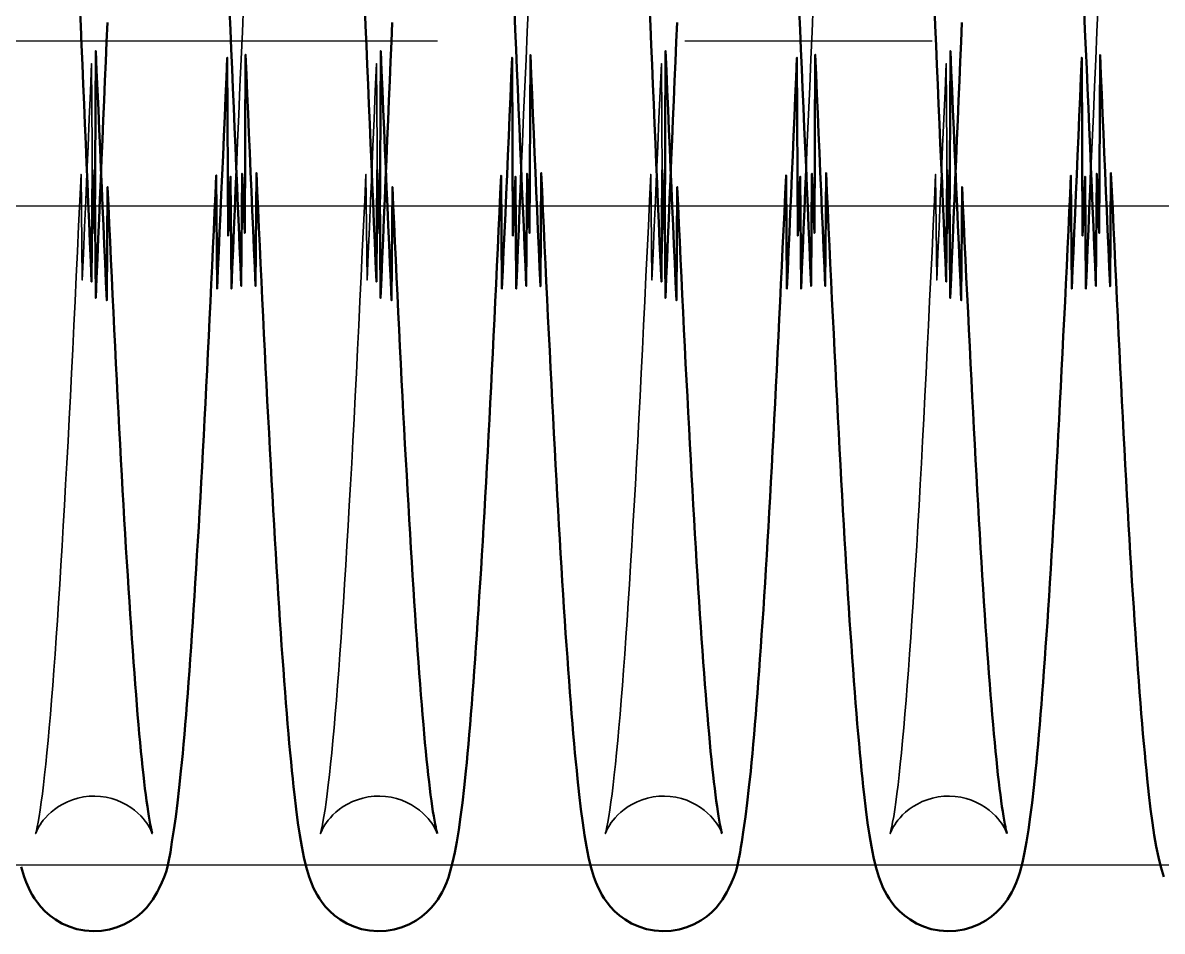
# Model space of a CAD drawing. Header units: millimetres. Extents: x 1448 to 104164, y -19509 to -89.
# Drawn here: x 81407.3 to 81476.4, y -3056.7 to -3001.5 of the extents above; entities that cross this region are included whole.
import ezdxf

# ---------------------------------------------------------------- set-up
doc = ezdxf.new("R2010")
doc.units = ezdxf.units.MM
doc.header["$LTSCALE"] = 60
doc.header["$MEASUREMENT"] = 0
doc.linetypes.add('CENTER', pattern=[2, 1.25, -0.25, 0.25, -0.25])
doc.layers.get('0').update_dxf_attribs({"linetype": 'CONTINUOUS'})
doc.layers.add('cen', color=14, linetype='CONTINUOUS')
doc.layers.add('가려진 것(ISO)', color=7, linetype='CONTINUOUS', lineweight=35)
doc.layers.add('가시적인 것(ISO)', color=7, linetype='CONTINUOUS', lineweight=50)

# ---------------------------------------------------------------- blocks, each defined once
blk = doc.blocks.new('토션스프링1')
at = {"layer": '가려진 것(ISO)', "flags": 128}
for points in [[(21462955.83, -50955456.936), (21462955.759, -50955458.59), (21462955.687, -50955460.254), (21462955.615, -50955461.927), (21462955.543, -50955463.607), (21462955.471, -50955465.293), (21462955.4, -50955466.981)], [(21462973.106, -50955456.939), (21462973.034, -50955458.591), (21462972.963, -50955460.254), (21462972.891, -50955461.926), (21462972.819, -50955463.606), (21462972.747, -50955465.292), (21462972.675, -50955466.982)], [(21462990.382, -50955456.936), (21462990.31, -50955458.59), (21462990.238, -50955460.254), (21462990.167, -50955461.927), (21462990.095, -50955463.607), (21462990.023, -50955465.293), (21462989.951, -50955466.981)], [(21463007.658, -50955456.939), (21463007.586, -50955458.591), (21463007.514, -50955460.254), (21463007.442, -50955461.926), (21463007.371, -50955463.606), (21463007.299, -50955465.292), (21463007.227, -50955466.982)], [(21462950.302, -50955507.244), (21462950.297, -50955507.229), (21462950.278, -50955507.177), (21462950.237, -50955507.083), (21462950.167, -50955506.94), (21462950.115, -50955506.847), (21462950.051, -50955506.739), (21462949.97, -50955506.616), (21462949.869, -50955506.478), (21462949.746, -50955506.325), (21462949.599, -50955506.162), (21462949.425, -50955505.993), (21462949.224, -50955505.821), (21462948.994, -50955505.652), (21462948.737, -50955505.491), (21462948.457, -50955505.344), (21462948.156, -50955505.217), (21462947.837, -50955505.113), (21462947.504, -50955505.035), (21462947.161, -50955504.985), (21462946.813, -50955504.965), (21462946.466, -50955504.976), (21462946.122, -50955505.017), (21462945.785, -50955505.087), (21462945.461, -50955505.183), (21462945.155, -50955505.304), (21462944.868, -50955505.445), (21462944.604, -50955505.603), (21462944.366, -50955505.77), (21462944.156, -50955505.941), (21462943.974, -50955506.112), (21462943.819, -50955506.278), (21462943.689, -50955506.433), (21462943.583, -50955506.574), (21462943.496, -50955506.702), (21462943.426, -50955506.815), (21462943.371, -50955506.913), (21462943.295, -50955507.065), (21462943.251, -50955507.166), (21462943.229, -50955507.223), (21462943.222, -50955507.244), (21462943.224, -50955507.234), (21462943.235, -50955507.197), (21462943.251, -50955507.136), (21462943.27, -50955507.055), (21462943.317, -50955506.836), (21462943.371, -50955506.549), (21462943.432, -50955506.199), (21462943.496, -50955505.792), (21462943.563, -50955505.333), (21462943.629, -50955504.828), (21462943.697, -50955504.275), (21462943.765, -50955503.674), (21462943.834, -50955503.027), (21462943.904, -50955502.336), (21462943.974, -50955501.601), (21462944.044, -50955500.825), (21462944.115, -50955500.007), (21462944.186, -50955499.15), (21462944.258, -50955498.254), (21462944.329, -50955497.322), (21462944.4, -50955496.353), (21462944.471, -50955495.35), (21462944.542, -50955494.31), (21462944.613, -50955493.232), (21462944.685, -50955492.119), (21462944.756, -50955490.971), (21462944.828, -50955489.79), (21462944.899, -50955488.577), (21462944.971, -50955487.333), (21462945.043, -50955486.061), (21462945.114, -50955484.76), (21462945.186, -50955483.433), (21462945.258, -50955482.08), (21462945.329, -50955480.703), (21462945.4, -50955479.301), (21462945.472, -50955477.873), (21462945.543, -50955476.418), (21462945.615, -50955474.94), (21462945.687, -50955473.44), (21462945.758, -50955471.919), (21462945.83, -50955470.378), (21462945.902, -50955468.82), (21462945.974, -50955467.246), (21462946.045, -50955473.657), (21462946.117, -50955472.056), (21462946.189, -50955470.443), (21462946.26, -50955468.82), (21462946.331, -50955467.183), (21462946.403, -50955465.534), (21462946.475, -50955463.872), (21462946.546, -50955462.202), (21462946.618, -50955460.523), (21462946.69, -50955470.837), (21462946.762, -50955469.147)], [(21462967.578, -50955507.244), (21462967.573, -50955507.229), (21462967.554, -50955507.177), (21462967.513, -50955507.083), (21462967.442, -50955506.94), (21462967.391, -50955506.847), (21462967.326, -50955506.739), (21462967.246, -50955506.617), (21462967.145, -50955506.478), (21462967.022, -50955506.326), (21462966.875, -50955506.163), (21462966.702, -50955505.994), (21462966.5, -50955505.822), (21462966.27, -50955505.652), (21462966.014, -50955505.491), (21462965.734, -50955505.344), (21462965.433, -50955505.217), (21462965.114, -50955505.114), (21462964.781, -50955505.035), (21462964.438, -50955504.985), (21462964.091, -50955504.965), (21462963.744, -50955504.976), (21462963.399, -50955505.017), (21462963.062, -50955505.086), (21462962.739, -50955505.182), (21462962.433, -50955505.303), (21462962.146, -50955505.445), (21462961.881, -50955505.602), (21462961.643, -50955505.768), (21462961.433, -50955505.94), (21462961.251, -50955506.111), (21462961.096, -50955506.277), (21462960.966, -50955506.432), (21462960.859, -50955506.572), (21462960.771, -50955506.699), (21462960.7, -50955506.811), (21462960.645, -50955506.91), (21462960.57, -50955507.065), (21462960.526, -50955507.166), (21462960.504, -50955507.224), (21462960.497, -50955507.244), (21462960.5, -50955507.234), (21462960.511, -50955507.197), (21462960.526, -50955507.137), (21462960.544, -50955507.056), (21462960.591, -50955506.837), (21462960.647, -50955506.547), (21462960.709, -50955506.195), (21462960.773, -50955505.788), (21462960.838, -50955505.333), (21462960.904, -50955504.827), (21462960.972, -50955504.272), (21462961.04, -50955503.671), (21462961.109, -50955503.023), (21462961.179, -50955502.331), (21462961.25, -50955501.596), (21462961.32, -50955500.819), (21462961.392, -50955500.001), (21462961.463, -50955499.144), (21462961.534, -50955498.25), (21462961.605, -50955497.319), (21462961.676, -50955496.353), (21462961.747, -50955495.347), (21462961.818, -50955494.304), (21462961.889, -50955493.225), (21462961.961, -50955492.111), (21462962.032, -50955490.962), (21462962.104, -50955489.781), (21462962.176, -50955488.569), (21462962.247, -50955487.327), (21462962.319, -50955486.056), (21462962.39, -50955484.757), (21462962.462, -50955483.432), (21462962.533, -50955482.082), (21462962.604, -50955480.705), (21462962.676, -50955479.3), (21462962.748, -50955477.869), (21462962.819, -50955476.413), (21462962.891, -50955474.934), (21462962.963, -50955473.433), (21462963.035, -50955471.913), (21462963.106, -50955470.373), (21462963.178, -50955468.817), (21462963.25, -50955467.245), (21462963.321, -50955473.659), (21462963.393, -50955472.061), (21462963.464, -50955470.451), (21462963.535, -50955468.826), (21462963.607, -50955467.186), (21462963.679, -50955465.534), (21462963.75, -50955463.871), (21462963.822, -50955462.2), (21462963.894, -50955460.521), (21462963.966, -50955470.836), (21462964.038, -50955469.147)], [(21462984.854, -50955507.244), (21462984.849, -50955507.229), (21462984.829, -50955507.177), (21462984.789, -50955507.083), (21462984.718, -50955506.94), (21462984.667, -50955506.847), (21462984.602, -50955506.739), (21462984.521, -50955506.616), (21462984.421, -50955506.478), (21462984.298, -50955506.325), (21462984.15, -50955506.162), (21462983.977, -50955505.993), (21462983.776, -50955505.821), (21462983.545, -50955505.652), (21462983.288, -50955505.491), (21462983.008, -50955505.344), (21462982.708, -50955505.217), (21462982.389, -50955505.113), (21462982.055, -50955505.035), (21462981.712, -50955504.985), (21462981.365, -50955504.965), (21462981.018, -50955504.976), (21462980.673, -50955505.017), (21462980.336, -50955505.087), (21462980.013, -50955505.183), (21462979.706, -50955505.304), (21462979.42, -50955505.445), (21462979.156, -50955505.603), (21462978.917, -50955505.77), (21462978.707, -50955505.941), (21462978.525, -50955506.112), (21462978.37, -50955506.278), (21462978.241, -50955506.433), (21462978.134, -50955506.574), (21462978.047, -50955506.702), (21462977.978, -50955506.815), (21462977.923, -50955506.913), (21462977.846, -50955507.065), (21462977.802, -50955507.166), (21462977.78, -50955507.223), (21462977.773, -50955507.244), (21462977.776, -50955507.234), (21462977.786, -50955507.197), (21462977.802, -50955507.136), (21462977.822, -50955507.055), (21462977.868, -50955506.836), (21462977.923, -50955506.549), (21462977.983, -50955506.199), (21462978.048, -50955505.792), (21462978.114, -50955505.333), (21462978.181, -50955504.828), (21462978.248, -50955504.275), (21462978.316, -50955503.674), (21462978.385, -50955503.027), (21462978.455, -50955502.336), (21462978.525, -50955501.601), (21462978.596, -50955500.825), (21462978.667, -50955500.007), (21462978.738, -50955499.15), (21462978.809, -50955498.254), (21462978.88, -50955497.322), (21462978.952, -50955496.353), (21462979.023, -50955495.35), (21462979.094, -50955494.31), (21462979.165, -50955493.232), (21462979.236, -50955492.119), (21462979.308, -50955490.971), (21462979.379, -50955489.79), (21462979.451, -50955488.577), (21462979.523, -50955487.333), (21462979.594, -50955486.061), (21462979.666, -50955484.76), (21462979.738, -50955483.433), (21462979.809, -50955482.08), (21462979.88, -50955480.703), (21462979.952, -50955479.301), (21462980.023, -50955477.873), (21462980.095, -50955476.418), (21462980.166, -50955474.94), (21462980.238, -50955473.44), (21462980.31, -50955471.919), (21462980.382, -50955470.378), (21462980.454, -50955468.82), (21462980.525, -50955467.246), (21462980.597, -50955473.657), (21462980.669, -50955472.056), (21462980.74, -50955470.443), (21462980.811, -50955468.82), (21462980.883, -50955467.183), (21462980.954, -50955465.534), (21462981.026, -50955463.872), (21462981.098, -50955462.202), (21462981.17, -50955460.523), (21462981.241, -50955470.837), (21462981.313, -50955469.147)], [(21463002.129, -50955507.244), (21463002.125, -50955507.229), (21463002.105, -50955507.177), (21463002.064, -50955507.083), (21463001.994, -50955506.94), (21463001.943, -50955506.847), (21463001.878, -50955506.739), (21463001.797, -50955506.617), (21463001.697, -50955506.478), (21463001.574, -50955506.326), (21463001.427, -50955506.163), (21463001.253, -50955505.994), (21463001.052, -50955505.822), (21463000.821, -50955505.652), (21463000.565, -50955505.491), (21463000.285, -50955505.344), (21462999.985, -50955505.217), (21462999.666, -50955505.114), (21462999.332, -50955505.035), (21462998.989, -50955504.985), (21462998.643, -50955504.965), (21462998.295, -50955504.976), (21462997.951, -50955505.017), (21462997.614, -50955505.086), (21462997.29, -50955505.182), (21462996.984, -50955505.303), (21462996.697, -50955505.445), (21462996.433, -50955505.602), (21462996.194, -50955505.768), (21462995.984, -50955505.94), (21462995.802, -50955506.111), (21462995.647, -50955506.277), (21462995.517, -50955506.432), (21462995.41, -50955506.572), (21462995.322, -50955506.699), (21462995.252, -50955506.811), (21462995.196, -50955506.91), (21462995.121, -50955507.065), (21462995.078, -50955507.166), (21462995.056, -50955507.224), (21462995.049, -50955507.244), (21462995.052, -50955507.234), (21462995.062, -50955507.197), (21462995.077, -50955507.137), (21462995.096, -50955507.056), (21462995.143, -50955506.837), (21462995.199, -50955506.547), (21462995.261, -50955506.195), (21462995.325, -50955505.788), (21462995.39, -50955505.333), (21462995.456, -50955504.827), (21462995.523, -50955504.272), (21462995.592, -50955503.671), (21462995.661, -50955503.023), (21462995.731, -50955502.331), (21462995.801, -50955501.596), (21462995.872, -50955500.819), (21462995.943, -50955500.001), (21462996.014, -50955499.144), (21462996.086, -50955498.25), (21462996.157, -50955497.319), (21462996.227, -50955496.353), (21462996.298, -50955495.347), (21462996.37, -50955494.304), (21462996.441, -50955493.225), (21462996.512, -50955492.111), (21462996.584, -50955490.962), (21462996.656, -50955489.781), (21462996.727, -50955488.569), (21462996.799, -50955487.327), (21462996.87, -50955486.056), (21462996.942, -50955484.757), (21462997.013, -50955483.432), (21462997.085, -50955482.082), (21462997.156, -50955480.705), (21462997.227, -50955479.3), (21462997.299, -50955477.869), (21462997.371, -50955476.413), (21462997.442, -50955474.934), (21462997.514, -50955473.433), (21462997.586, -50955471.913), (21462997.658, -50955470.373), (21462997.729, -50955468.817), (21462997.801, -50955467.245), (21462997.873, -50955473.659), (21462997.944, -50955472.061), (21462998.015, -50955470.451), (21462998.087, -50955468.826), (21462998.159, -50955467.186), (21462998.23, -50955465.534), (21462998.302, -50955463.871), (21462998.374, -50955462.2), (21462998.446, -50955460.521), (21462998.517, -50955470.836), (21462998.589, -50955469.147)]]:
    blk.add_lwpolyline(points, dxfattribs=at)
at = {"layer": '가시적인 것(ISO)', "flags": 128}
for points in [[(21462945.906, -50955457.057), (21462945.957, -50955458.232), (21462946.008, -50955459.413), (21462946.059, -50955460.597), (21462946.11, -50955461.786), (21462946.161, -50955462.978), (21462946.212, -50955464.173), (21462946.263, -50955465.37), (21462946.314, -50955466.568), (21462946.365, -50955467.767), (21462946.415, -50955468.966), (21462946.466, -50955470.165), (21462946.517, -50955471.363), (21462946.568, -50955472.561), (21462946.618, -50955473.761), (21462946.669, -50955466.961), (21462946.72, -50955468.161), (21462946.771, -50955469.361), (21462946.822, -50955470.559), (21462946.873, -50955459.756), (21462946.924, -50955460.951), (21462946.975, -50955462.142), (21462947.026, -50955463.331), (21462947.077, -50955464.515), (21462947.128, -50955465.694), (21462947.179, -50955466.868), (21462947.229, -50955468.036), (21462947.28, -50955469.198), (21462947.331, -50955470.352), (21462947.382, -50955471.499), (21462947.432, -50955472.637), (21462947.483, -50955473.77), (21462947.534, -50955474.895), (21462947.585, -50955468.014), (21462947.636, -50955469.126), (21462947.686, -50955470.23), (21462947.737, -50955471.326), (21462947.788, -50955472.413), (21462947.839, -50955473.49), (21462947.89, -50955474.557), (21462947.941, -50955475.613), (21462947.992, -50955476.659), (21462948.043, -50955477.692), (21462948.094, -50955478.714), (21462948.145, -50955479.722), (21462948.196, -50955480.718), (21462948.246, -50955481.699), (21462948.297, -50955482.666), (21462948.347, -50955483.619), (21462948.398, -50955484.559), (21462948.449, -50955485.486), (21462948.5, -50955486.4), (21462948.55, -50955487.3), (21462948.601, -50955488.185), (21462948.652, -50955489.055), (21462948.703, -50955489.91), (21462948.754, -50955490.749), (21462948.805, -50955491.572), (21462948.855, -50955492.378), (21462948.906, -50955493.166), (21462948.957, -50955493.937), (21462949.007, -50955494.69), (21462949.058, -50955495.425), (21462949.108, -50955496.14), (21462949.158, -50955496.836), (21462949.209, -50955497.513), (21462949.259, -50955498.172), (21462949.31, -50955498.813), (21462949.36, -50955499.434), (21462949.41, -50955500.036), (21462949.46, -50955500.618), (21462949.51, -50955501.18), (21462949.56, -50955501.72), (21462949.61, -50955502.24), (21462949.659, -50955502.738), (21462949.709, -50955503.214), (21462949.758, -50955503.667), (21462949.806, -50955504.098), (21462949.854, -50955504.505), (21462949.902, -50955504.889), (21462949.95, -50955505.25), (21462949.997, -50955505.587), (21462950.043, -50955505.897), (21462950.088, -50955506.181), (21462950.131, -50955506.435), (21462950.171, -50955506.66), (21462950.209, -50955506.854), (21462950.244, -50955507.014), (21462950.273, -50955507.137), (21462950.294, -50955507.216), (21462950.302, -50955507.244)], [(21462946.762, -50955469.147), (21462946.813, -50955467.946), (21462946.864, -50955474.743), (21462946.915, -50955473.54), (21462946.966, -50955472.338), (21462947.016, -50955471.136), (21462947.067, -50955469.936), (21462947.118, -50955468.738), (21462947.169, -50955467.543), (21462947.219, -50955466.347), (21462947.27, -50955465.152), (21462947.321, -50955463.958), (21462947.372, -50955462.766), (21462947.423, -50955461.575), (21462947.474, -50955460.388), (21462947.525, -50955459.204), (21462947.576, -50955458.024)], [(21462963.182, -50955457.062), (21462963.233, -50955458.238), (21462963.284, -50955459.419), (21462963.335, -50955460.603), (21462963.386, -50955461.792), (21462963.437, -50955462.983), (21462963.488, -50955464.177), (21462963.539, -50955465.372), (21462963.59, -50955466.569), (21462963.64, -50955467.766), (21462963.691, -50955468.964), (21462963.742, -50955470.161), (21462963.792, -50955471.359), (21462963.843, -50955472.559), (21462963.894, -50955473.761), (21462963.945, -50955466.962), (21462963.996, -50955468.164), (21462964.047, -50955469.365), (21462964.098, -50955470.564), (21462964.149, -50955459.762), (21462964.2, -50955460.956), (21462964.251, -50955462.148), (21462964.302, -50955463.336), (21462964.353, -50955464.519), (21462964.403, -50955465.698), (21462964.454, -50955466.871), (21462964.505, -50955468.037), (21462964.556, -50955469.197), (21462964.607, -50955470.349), (21462964.657, -50955471.494), (21462964.708, -50955472.634), (21462964.759, -50955473.768), (21462964.81, -50955474.895), (21462964.861, -50955468.016), (21462964.911, -50955469.129), (21462964.962, -50955470.234), (21462965.013, -50955471.33), (21462965.064, -50955472.417), (21462965.115, -50955473.494), (21462965.166, -50955474.561), (21462965.217, -50955475.618), (21462965.268, -50955476.662), (21462965.319, -50955477.695), (21462965.37, -50955478.715), (21462965.42, -50955479.722), (21462965.471, -50955480.716), (21462965.522, -50955481.695), (21462965.572, -50955482.662), (21462965.623, -50955483.616), (21462965.674, -50955484.558), (21462965.725, -50955485.486), (21462965.776, -50955486.401), (21462965.826, -50955487.302), (21462965.877, -50955488.187), (21462965.928, -50955489.058), (21462965.979, -50955489.913), (21462966.03, -50955490.752), (21462966.08, -50955491.575), (21462966.131, -50955492.38), (21462966.182, -50955493.168), (21462966.232, -50955493.939), (21462966.283, -50955494.69), (21462966.333, -50955495.423), (21462966.384, -50955496.137), (21462966.434, -50955496.834), (21462966.485, -50955497.512), (21462966.535, -50955498.172), (21462966.585, -50955498.813), (21462966.636, -50955499.434), (21462966.686, -50955500.037), (21462966.736, -50955500.619), (21462966.786, -50955501.181), (21462966.836, -50955501.721), (21462966.886, -50955502.241), (21462966.935, -50955502.739), (21462966.984, -50955503.214), (21462967.033, -50955503.667), (21462967.082, -50955504.097), (21462967.13, -50955504.505), (21462967.179, -50955504.89), (21462967.226, -50955505.251), (21462967.273, -50955505.587), (21462967.319, -50955505.898), (21462967.364, -50955506.18), (21462967.406, -50955506.435), (21462967.447, -50955506.66), (21462967.485, -50955506.854), (21462967.52, -50955507.014), (21462967.549, -50955507.137), (21462967.57, -50955507.216), (21462967.578, -50955507.244)], [(21462964.038, -50955469.147), (21462964.088, -50955467.947), (21462964.139, -50955474.745), (21462964.19, -50955473.544), (21462964.241, -50955472.344), (21462964.292, -50955471.145), (21462964.342, -50955469.947), (21462964.393, -50955468.75), (21462964.444, -50955467.551), (21462964.495, -50955466.353), (21462964.546, -50955465.156), (21462964.597, -50955463.96), (21462964.647, -50955462.766), (21462964.698, -50955461.575), (21462964.749, -50955460.387), (21462964.8, -50955459.203), (21462964.851, -50955458.023)], [(21462980.458, -50955457.057), (21462980.509, -50955458.232), (21462980.56, -50955459.413), (21462980.611, -50955460.597), (21462980.661, -50955461.786), (21462980.712, -50955462.978), (21462980.763, -50955464.173), (21462980.814, -50955465.37), (21462980.865, -50955466.568), (21462980.916, -50955467.767), (21462980.967, -50955468.966), (21462981.018, -50955470.165), (21462981.068, -50955471.363), (21462981.119, -50955472.561), (21462981.17, -50955473.761), (21462981.221, -50955466.961), (21462981.271, -50955468.161), (21462981.322, -50955469.361), (21462981.373, -50955470.559), (21462981.424, -50955459.756), (21462981.475, -50955460.951), (21462981.526, -50955462.142), (21462981.577, -50955463.331), (21462981.628, -50955464.515), (21462981.679, -50955465.694), (21462981.73, -50955466.868), (21462981.781, -50955468.036), (21462981.832, -50955469.198), (21462981.883, -50955470.352), (21462981.933, -50955471.499), (21462981.984, -50955472.637), (21462982.035, -50955473.77), (21462982.085, -50955474.895), (21462982.136, -50955468.014), (21462982.187, -50955469.126), (21462982.238, -50955470.23), (21462982.289, -50955471.326), (21462982.34, -50955472.413), (21462982.391, -50955473.49), (21462982.442, -50955474.557), (21462982.493, -50955475.613), (21462982.544, -50955476.659), (21462982.595, -50955477.692), (21462982.645, -50955478.714), (21462982.696, -50955479.722), (21462982.747, -50955480.718), (21462982.798, -50955481.699), (21462982.848, -50955482.666), (21462982.899, -50955483.619), (21462982.95, -50955484.559), (21462983, -50955485.486), (21462983.051, -50955486.4), (21462983.102, -50955487.3), (21462983.153, -50955488.185), (21462983.204, -50955489.055), (21462983.254, -50955489.91), (21462983.305, -50955490.749), (21462983.356, -50955491.572), (21462983.407, -50955492.378), (21462983.458, -50955493.166), (21462983.508, -50955493.937), (21462983.559, -50955494.69), (21462983.609, -50955495.425), (21462983.66, -50955496.14), (21462983.71, -50955496.836), (21462983.76, -50955497.513), (21462983.811, -50955498.172), (21462983.861, -50955498.813), (21462983.911, -50955499.434), (21462983.962, -50955500.036), (21462984.012, -50955500.618), (21462984.062, -50955501.18), (21462984.112, -50955501.72), (21462984.161, -50955502.24), (21462984.211, -50955502.738), (21462984.26, -50955503.214), (21462984.309, -50955503.667), (21462984.358, -50955504.098), (21462984.406, -50955504.505), (21462984.454, -50955504.889), (21462984.502, -50955505.25), (21462984.549, -50955505.587), (21462984.595, -50955505.897), (21462984.639, -50955506.181), (21462984.682, -50955506.435), (21462984.723, -50955506.66), (21462984.761, -50955506.854), (21462984.795, -50955507.014), (21462984.824, -50955507.137), (21462984.845, -50955507.216), (21462984.854, -50955507.244)], [(21462981.313, -50955469.147), (21462981.364, -50955467.946), (21462981.415, -50955474.743), (21462981.466, -50955473.54), (21462981.517, -50955472.338), (21462981.568, -50955471.136), (21462981.619, -50955469.936), (21462981.669, -50955468.738), (21462981.72, -50955467.543), (21462981.771, -50955466.347), (21462981.821, -50955465.152), (21462981.872, -50955463.958), (21462981.923, -50955462.766), (21462981.974, -50955461.575), (21462982.025, -50955460.388), (21462982.076, -50955459.204), (21462982.127, -50955458.024)], [(21462997.734, -50955457.062), (21462997.785, -50955458.238), (21462997.836, -50955459.419), (21462997.887, -50955460.603), (21462997.937, -50955461.792), (21462997.988, -50955462.983), (21462998.039, -50955464.177), (21462998.09, -50955465.372), (21462998.141, -50955466.569), (21462998.192, -50955467.766), (21462998.243, -50955468.964), (21462998.293, -50955470.161), (21462998.344, -50955471.359), (21462998.395, -50955472.559), (21462998.446, -50955473.761), (21462998.496, -50955466.962), (21462998.547, -50955468.164), (21462998.598, -50955469.365), (21462998.649, -50955470.564), (21462998.7, -50955459.762), (21462998.751, -50955460.956), (21462998.802, -50955462.148), (21462998.853, -50955463.336), (21462998.904, -50955464.519), (21462998.955, -50955465.698), (21462999.006, -50955466.871), (21462999.057, -50955468.037), (21462999.107, -50955469.197), (21462999.158, -50955470.349), (21462999.209, -50955471.494), (21462999.26, -50955472.634), (21462999.31, -50955473.768), (21462999.361, -50955474.895), (21462999.412, -50955468.016), (21462999.463, -50955469.129), (21462999.514, -50955470.234), (21462999.565, -50955471.33), (21462999.616, -50955472.417), (21462999.667, -50955473.494), (21462999.718, -50955474.561), (21462999.769, -50955475.618), (21462999.82, -50955476.662), (21462999.87, -50955477.695), (21462999.921, -50955478.715), (21462999.972, -50955479.722), (21463000.023, -50955480.716), (21463000.073, -50955481.695), (21463000.124, -50955482.662), (21463000.175, -50955483.616), (21463000.225, -50955484.558), (21463000.276, -50955485.486), (21463000.327, -50955486.401), (21463000.378, -50955487.302), (21463000.429, -50955488.187), (21463000.48, -50955489.058), (21463000.53, -50955489.913), (21463000.581, -50955490.752), (21463000.632, -50955491.575), (21463000.683, -50955492.38), (21463000.733, -50955493.168), (21463000.784, -50955493.939), (21463000.834, -50955494.69), (21463000.885, -50955495.423), (21463000.935, -50955496.137), (21463000.986, -50955496.834), (21463001.036, -50955497.512), (21463001.086, -50955498.172), (21463001.137, -50955498.813), (21463001.187, -50955499.434), (21463001.237, -50955500.037), (21463001.288, -50955500.619), (21463001.338, -50955501.181), (21463001.387, -50955501.721), (21463001.437, -50955502.241), (21463001.487, -50955502.739), (21463001.536, -50955503.214), (21463001.585, -50955503.667), (21463001.633, -50955504.097), (21463001.682, -50955504.505), (21463001.73, -50955504.89), (21463001.778, -50955505.251), (21463001.825, -50955505.587), (21463001.871, -50955505.898), (21463001.915, -50955506.18), (21463001.958, -50955506.435), (21463001.998, -50955506.66), (21463002.036, -50955506.854), (21463002.071, -50955507.014), (21463002.1, -50955507.137), (21463002.121, -50955507.216), (21463002.129, -50955507.244)], [(21462998.589, -50955469.147), (21462998.64, -50955467.947), (21462998.691, -50955474.745), (21462998.742, -50955473.544), (21462998.792, -50955472.344), (21462998.843, -50955471.145), (21462998.894, -50955469.947), (21462998.945, -50955468.75), (21462998.995, -50955467.551), (21462999.046, -50955466.353), (21462999.097, -50955465.156), (21462999.148, -50955463.96), (21462999.199, -50955462.766), (21462999.25, -50955461.575), (21462999.301, -50955460.387), (21462999.352, -50955459.203), (21462999.403, -50955458.023)], [(21462955.4, -50955466.981), (21462955.349, -50955468.181), (21462955.298, -50955469.381), (21462955.247, -50955470.581), (21462955.196, -50955471.78), (21462955.146, -50955472.977), (21462955.095, -50955474.175), (21462955.044, -50955467.374), (21462954.994, -50955468.573), (21462954.943, -50955469.772), (21462954.892, -50955470.97), (21462954.841, -50955460.166), (21462954.79, -50955461.36), (21462954.739, -50955462.551), (21462954.688, -50955463.739), (21462954.637, -50955464.923), (21462954.586, -50955466.102), (21462954.535, -50955467.276), (21462954.484, -50955468.445), (21462954.433, -50955469.607), (21462954.383, -50955470.761), (21462954.332, -50955471.909), (21462954.281, -50955473.048), (21462954.23, -50955474.179), (21462954.18, -50955467.304), (21462954.129, -50955468.422), (21462954.078, -50955469.533), (21462954.027, -50955470.636), (21462953.976, -50955471.732), (21462953.925, -50955472.818), (21462953.874, -50955473.895), (21462953.823, -50955474.963), (21462953.772, -50955476.02), (21462953.721, -50955477.066), (21462953.67, -50955478.101), (21462953.619, -50955479.125), (21462953.568, -50955480.135), (21462953.518, -50955481.133), (21462953.467, -50955482.117), (21462953.416, -50955483.087), (21462953.365, -50955484.043), (21462953.314, -50955484.985), (21462953.264, -50955485.914), (21462953.213, -50955486.83), (21462953.162, -50955487.732), (21462953.111, -50955488.621), (21462953.06, -50955489.495), (21462953.009, -50955490.354), (21462952.958, -50955491.198), (21462952.907, -50955492.027), (21462952.855, -50955492.84), (21462952.804, -50955493.637), (21462952.753, -50955494.417), (21462952.702, -50955495.18), (21462952.651, -50955495.925), (21462952.6, -50955496.653), (21462952.548, -50955497.363), (21462952.497, -50955498.054), (21462952.446, -50955498.726), (21462952.395, -50955499.38), (21462952.344, -50955500.015), (21462952.293, -50955500.632), (21462952.242, -50955501.231), (21462952.191, -50955501.812), (21462952.14, -50955502.375), (21462952.088, -50955502.92), (21462952.036, -50955503.446), (21462951.932, -50955504.446), (21462951.825, -50955505.374), (21462951.717, -50955506.232), (21462951.605, -50955507.018), (21462951.491, -50955507.733), (21462951.44, -50955508.059), (21462951.392, -50955508.367), (21462951.287, -50955508.956), (21462951.218, -50955509.251), (21462951.13, -50955509.554), (21462951.019, -50955509.874), (21462950.878, -50955510.216), (21462950.701, -50955510.588), (21462950.598, -50955510.788), (21462950.478, -50955511.002), (21462950.332, -50955511.234), (21462950.154, -50955511.479), (21462949.938, -50955511.736), (21462949.679, -50955512.001), (21462949.371, -50955512.264), (21462949.016, -50955512.513), (21462948.613, -50955512.736), (21462948.171, -50955512.921), (21462947.7, -50955513.059), (21462947.208, -50955513.14), (21462946.705, -50955513.163), (21462946.203, -50955513.127), (21462945.716, -50955513.032), (21462945.25, -50955512.883), (21462944.816, -50955512.689), (21462944.425, -50955512.46), (21462944.08, -50955512.206), (21462943.782, -50955511.94), (21462943.532, -50955511.675), (21462943.326, -50955511.42), (21462943.156, -50955511.178), (21462943.017, -50955510.952), (21462942.901, -50955510.743), (21462942.804, -50955510.548), (21462942.652, -50955510.193), (21462942.533, -50955509.869), (21462942.35, -50955509.262)], [(21462972.675, -50955466.982), (21462972.625, -50955468.182), (21462972.574, -50955469.384), (21462972.523, -50955470.585), (21462972.472, -50955471.786), (21462972.421, -50955472.986), (21462972.37, -50955474.184), (21462972.32, -50955467.38), (21462972.269, -50955468.578), (21462972.218, -50955469.775), (21462972.167, -50955470.971), (21462972.117, -50955460.166), (21462972.066, -50955461.359), (21462972.015, -50955462.55), (21462971.964, -50955463.738), (21462971.913, -50955464.921), (21462971.862, -50955466.101), (21462971.811, -50955467.276), (21462971.76, -50955468.445), (21462971.709, -50955469.608), (21462971.658, -50955470.765), (21462971.607, -50955471.914), (21462971.556, -50955473.055), (21462971.506, -50955474.188), (21462971.455, -50955467.312), (21462971.404, -50955468.428), (21462971.354, -50955469.537), (21462971.303, -50955470.639), (21462971.252, -50955471.733), (21462971.201, -50955472.819), (21462971.15, -50955473.895), (21462971.099, -50955474.962), (21462971.048, -50955476.019), (21462970.997, -50955477.065), (21462970.946, -50955478.1), (21462970.895, -50955479.124), (21462970.844, -50955480.136), (21462970.793, -50955481.134), (21462970.742, -50955482.12), (21462970.691, -50955483.092), (21462970.641, -50955484.049), (21462970.59, -50955484.992), (21462970.539, -50955485.92), (21462970.488, -50955486.835), (21462970.437, -50955487.736), (21462970.387, -50955488.623), (21462970.336, -50955489.496), (21462970.285, -50955490.355), (21462970.233, -50955491.198), (21462970.182, -50955492.027), (21462970.131, -50955492.839), (21462970.08, -50955493.636), (21462970.029, -50955494.416), (21462969.978, -50955495.179), (21462969.926, -50955495.925), (21462969.875, -50955496.654), (21462969.824, -50955497.364), (21462969.773, -50955498.057), (21462969.722, -50955498.731), (21462969.67, -50955499.385), (21462969.619, -50955500.021), (21462969.568, -50955500.638), (21462969.517, -50955501.236), (21462969.467, -50955501.815), (21462969.416, -50955502.377), (21462969.365, -50955502.92), (21462969.313, -50955503.445), (21462969.209, -50955504.441), (21462969.104, -50955505.366), (21462968.995, -50955506.223), (21462968.883, -50955507.011), (21462968.767, -50955507.733), (21462968.646, -50955508.389), (21462968.514, -50955508.999), (21462968.352, -50955509.597), (21462968.256, -50955509.904), (21462968.138, -50955510.23), (21462967.977, -50955510.591), (21462967.875, -50955510.79), (21462967.753, -50955511.002), (21462967.608, -50955511.232), (21462967.43, -50955511.478), (21462967.215, -50955511.735), (21462966.955, -50955512.001), (21462966.647, -50955512.264), (21462966.292, -50955512.513), (21462965.888, -50955512.736), (21462965.447, -50955512.921), (21462964.976, -50955513.059), (21462964.484, -50955513.14), (21462963.98, -50955513.163), (21462963.479, -50955513.127), (21462962.991, -50955513.032), (21462962.525, -50955512.883), (21462962.092, -50955512.689), (21462961.701, -50955512.46), (21462961.355, -50955512.205), (21462961.057, -50955511.94), (21462960.808, -50955511.676), (21462960.602, -50955511.42), (21462960.432, -50955511.178), (21462960.293, -50955510.952), (21462960.177, -50955510.743), (21462960.08, -50955510.548), (21462959.928, -50955510.193), (21462959.808, -50955509.868), (21462959.627, -50955509.263), (21462959.487, -50955508.666), (21462959.359, -50955508.026), (21462959.24, -50955507.331), (21462959.127, -50955506.578), (21462959.019, -50955505.761), (21462958.915, -50955504.877), (21462958.864, -50955504.408), (21462958.813, -50955503.921), (21462958.761, -50955503.414), (21462958.71, -50955502.888), (21462958.658, -50955502.341), (21462958.606, -50955501.774), (21462958.554, -50955501.188), (21462958.503, -50955500.582), (21462958.451, -50955499.957), (21462958.399, -50955499.313), (21462958.348, -50955498.65), (21462958.296, -50955497.969), (21462958.245, -50955497.271), (21462958.193, -50955496.555), (21462958.142, -50955495.821), (21462958.09, -50955495.071), (21462958.039, -50955494.304), (21462957.988, -50955493.521), (21462957.937, -50955492.722), (21462957.885, -50955491.908), (21462957.834, -50955491.078), (21462957.783, -50955490.233), (21462957.732, -50955489.373), (21462957.681, -50955488.499), (21462957.631, -50955487.611), (21462957.58, -50955486.71), (21462957.529, -50955485.793), (21462957.478, -50955484.86), (21462957.427, -50955483.913), (21462957.376, -50955482.952), (21462957.325, -50955481.976), (21462957.274, -50955480.988), (21462957.223, -50955479.986), (21462957.172, -50955478.972), (21462957.121, -50955477.947), (21462957.07, -50955476.91), (21462957.019, -50955475.862), (21462956.968, -50955474.804), (21462956.917, -50955473.737), (21462956.867, -50955472.66), (21462956.816, -50955471.574), (21462956.765, -50955470.48), (21462956.714, -50955469.379), (21462956.664, -50955468.27), (21462956.613, -50955467.152), (21462956.562, -50955474.025), (21462956.511, -50955472.889), (21462956.46, -50955471.745), (21462956.409, -50955470.594), (21462956.359, -50955469.435), (21462956.308, -50955468.27), (21462956.257, -50955467.1), (21462956.206, -50955465.924), (21462956.155, -50955464.744), (21462956.104, -50955463.56), (21462956.053, -50955462.372), (21462956.002, -50955461.182), (21462955.951, -50955459.989), (21462955.9, -50955470.795), (21462955.849, -50955469.6), (21462955.799, -50955468.405), (21462955.748, -50955467.209), (21462955.697, -50955474.011), (21462955.647, -50955472.811), (21462955.596, -50955471.61), (21462955.545, -50955470.407), (21462955.494, -50955469.205), (21462955.443, -50955468.002), (21462955.392, -50955466.801), (21462955.341, -50955465.601), (21462955.29, -50955464.404), (21462955.239, -50955463.209), (21462955.188, -50955462.018), (21462955.137, -50955460.83), (21462955.086, -50955459.648), (21462955.035, -50955458.47), (21462954.985, -50955457.299)], [(21462989.951, -50955466.981), (21462989.9, -50955468.181), (21462989.849, -50955469.381), (21462989.799, -50955470.581), (21462989.748, -50955471.78), (21462989.697, -50955472.977), (21462989.647, -50955474.175), (21462989.596, -50955467.374), (21462989.545, -50955468.573), (21462989.494, -50955469.772), (21462989.443, -50955470.97), (21462989.392, -50955460.166), (21462989.341, -50955461.36), (21462989.29, -50955462.551), (21462989.239, -50955463.739), (21462989.188, -50955464.923), (21462989.138, -50955466.102), (21462989.087, -50955467.276), (21462989.036, -50955468.445), (21462988.985, -50955469.607), (21462988.934, -50955470.761), (21462988.883, -50955471.909), (21462988.833, -50955473.048), (21462988.782, -50955474.179), (21462988.731, -50955467.304), (21462988.68, -50955468.422), (21462988.63, -50955469.533), (21462988.579, -50955470.636), (21462988.528, -50955471.732), (21462988.477, -50955472.818), (21462988.426, -50955473.895), (21462988.375, -50955474.963), (21462988.324, -50955476.02), (21462988.273, -50955477.066), (21462988.222, -50955478.101), (21462988.171, -50955479.125), (21462988.12, -50955480.135), (21462988.069, -50955481.133), (21462988.018, -50955482.117), (21462987.967, -50955483.087), (21462987.917, -50955484.043), (21462987.866, -50955484.985), (21462987.815, -50955485.914), (21462987.764, -50955486.83), (21462987.713, -50955487.732), (21462987.662, -50955488.621), (21462987.611, -50955489.495), (21462987.56, -50955490.354), (21462987.509, -50955491.198), (21462987.458, -50955492.027), (21462987.407, -50955492.84), (21462987.356, -50955493.637), (21462987.305, -50955494.417), (21462987.253, -50955495.18), (21462987.202, -50955495.925), (21462987.151, -50955496.653), (21462987.1, -50955497.363), (21462987.049, -50955498.054), (21462986.998, -50955498.726), (21462986.947, -50955499.38), (21462986.896, -50955500.015), (21462986.845, -50955500.632), (21462986.794, -50955501.231), (21462986.743, -50955501.812), (21462986.691, -50955502.375), (21462986.64, -50955502.92), (21462986.588, -50955503.446), (21462986.483, -50955504.446), (21462986.377, -50955505.374), (21462986.268, -50955506.232), (21462986.157, -50955507.018), (21462986.043, -50955507.733), (21462985.991, -50955508.059), (21462985.944, -50955508.367), (21462985.838, -50955508.956), (21462985.769, -50955509.251), (21462985.682, -50955509.554), (21462985.57, -50955509.874), (21462985.429, -50955510.216), (21462985.253, -50955510.588), (21462985.15, -50955510.788), (21462985.03, -50955511.002), (21462984.884, -50955511.234), (21462984.706, -50955511.479), (21462984.49, -50955511.736), (21462984.23, -50955512.001), (21462983.922, -50955512.264), (21462983.567, -50955512.513), (21462983.165, -50955512.736), (21462982.722, -50955512.921), (21462982.251, -50955513.059), (21462981.759, -50955513.14), (21462981.256, -50955513.163), (21462980.755, -50955513.127), (21462980.267, -50955513.032), (21462979.801, -50955512.883), (21462979.367, -50955512.689), (21462978.976, -50955512.46), (21462978.631, -50955512.206), (21462978.333, -50955511.94), (21462978.084, -50955511.675), (21462977.877, -50955511.42), (21462977.708, -50955511.178), (21462977.568, -50955510.952), (21462977.453, -50955510.743), (21462977.356, -50955510.548), (21462977.203, -50955510.193), (21462977.084, -50955509.869), (21462976.902, -50955509.262), (21462976.762, -50955508.665), (21462976.636, -50955508.03), (21462976.517, -50955507.335), (21462976.403, -50955506.578), (21462976.295, -50955505.757), (21462976.189, -50955504.868), (21462976.086, -50955503.91), (21462976.035, -50955503.403), (21462975.984, -50955502.878), (21462975.933, -50955502.334), (21462975.881, -50955501.77), (21462975.83, -50955501.187), (21462975.778, -50955500.584), (21462975.727, -50955499.962), (21462975.675, -50955499.32), (21462975.624, -50955498.659), (21462975.573, -50955497.979), (21462975.521, -50955497.281), (21462975.47, -50955496.566), (21462975.418, -50955495.833), (21462975.367, -50955495.082), (21462975.315, -50955494.315), (21462975.264, -50955493.531), (21462975.213, -50955492.731), (21462975.162, -50955491.915), (21462975.111, -50955491.084), (21462975.059, -50955490.237), (21462975.008, -50955489.376), (21462974.957, -50955488.501), (21462974.906, -50955487.611), (21462974.855, -50955486.708), (21462974.805, -50955485.791), (21462974.754, -50955484.861), (21462974.703, -50955483.917), (21462974.652, -50955482.957), (21462974.602, -50955481.984), (21462974.551, -50955480.996), (21462974.5, -50955479.996), (21462974.449, -50955478.982), (21462974.398, -50955477.957), (21462974.347, -50955476.92), (21462974.296, -50955475.872), (21462974.245, -50955474.813), (21462974.194, -50955473.745), (21462974.143, -50955472.667), (21462974.092, -50955471.579), (21462974.041, -50955470.484), (21462973.99, -50955469.38), (21462973.939, -50955468.269), (21462973.889, -50955467.151), (21462973.838, -50955474.027), (21462973.787, -50955472.893), (21462973.736, -50955471.752), (21462973.686, -50955470.602), (21462973.635, -50955469.445), (21462973.584, -50955468.281), (21462973.533, -50955467.111), (21462973.482, -50955465.936), (21462973.431, -50955464.756), (21462973.38, -50955463.571), (21462973.329, -50955462.383), (21462973.278, -50955461.191), (21462973.227, -50955459.997), (21462973.176, -50955470.801), (21462973.125, -50955469.604), (21462973.074, -50955468.406), (21462973.024, -50955467.208), (21462972.973, -50955474.011), (21462972.922, -50955472.814), (21462972.872, -50955471.615), (21462972.821, -50955470.414), (21462972.77, -50955469.213), (21462972.719, -50955468.013), (21462972.668, -50955466.812), (21462972.617, -50955465.613), (21462972.566, -50955464.416), (21462972.515, -50955463.221), (21462972.464, -50955462.029), (21462972.413, -50955460.841), (21462972.362, -50955459.657), (21462972.312, -50955458.479), (21462972.261, -50955457.305)], [(21463007.227, -50955466.982), (21463007.176, -50955468.182), (21463007.125, -50955469.384), (21463007.074, -50955470.585), (21463007.023, -50955471.786), (21463006.973, -50955472.986), (21463006.922, -50955474.184), (21463006.871, -50955467.38), (21463006.821, -50955468.578), (21463006.77, -50955469.775), (21463006.719, -50955470.971), (21463006.668, -50955460.166), (21463006.617, -50955461.359), (21463006.566, -50955462.55), (21463006.515, -50955463.738), (21463006.464, -50955464.921), (21463006.413, -50955466.101), (21463006.362, -50955467.276), (21463006.311, -50955468.445), (21463006.26, -50955469.608), (21463006.21, -50955470.765), (21463006.159, -50955471.914), (21463006.108, -50955473.055), (21463006.057, -50955474.188), (21463006.007, -50955467.312), (21463005.956, -50955468.428), (21463005.905, -50955469.537), (21463005.854, -50955470.639), (21463005.803, -50955471.733), (21463005.752, -50955472.819), (21463005.702, -50955473.895), (21463005.651, -50955474.962), (21463005.6, -50955476.019), (21463005.549, -50955477.065), (21463005.498, -50955478.1), (21463005.447, -50955479.124), (21463005.396, -50955480.136), (21463005.345, -50955481.134), (21463005.294, -50955482.12), (21463005.243, -50955483.092), (21463005.192, -50955484.049), (21463005.141, -50955484.992), (21463005.091, -50955485.92), (21463005.04, -50955486.835), (21463004.989, -50955487.736), (21463004.938, -50955488.623), (21463004.887, -50955489.496), (21463004.836, -50955490.355), (21463004.785, -50955491.198), (21463004.734, -50955492.027), (21463004.683, -50955492.839), (21463004.632, -50955493.636), (21463004.58, -50955494.416), (21463004.529, -50955495.179), (21463004.478, -50955495.925), (21463004.427, -50955496.654), (21463004.376, -50955497.364), (21463004.324, -50955498.057), (21463004.273, -50955498.731), (21463004.222, -50955499.385), (21463004.171, -50955500.021), (21463004.12, -50955500.638), (21463004.069, -50955501.236), (21463004.018, -50955501.815), (21463003.967, -50955502.377), (21463003.916, -50955502.92), (21463003.865, -50955503.445), (21463003.761, -50955504.441), (21463003.655, -50955505.366), (21463003.547, -50955506.223), (21463003.435, -50955507.011), (21463003.318, -50955507.733), (21463003.197, -50955508.389), (21463003.065, -50955508.999), (21463002.904, -50955509.597), (21463002.807, -50955509.904), (21463002.689, -50955510.23), (21463002.529, -50955510.591), (21463002.426, -50955510.79), (21463002.305, -50955511.002), (21463002.159, -50955511.232), (21463001.981, -50955511.478), (21463001.766, -50955511.735), (21463001.506, -50955512.001), (21463001.199, -50955512.264), (21463000.843, -50955512.513), (21463000.44, -50955512.736), (21462999.998, -50955512.921), (21462999.527, -50955513.059), (21462999.035, -50955513.14), (21462998.532, -50955513.163), (21462998.031, -50955513.127), (21462997.543, -50955513.032), (21462997.077, -50955512.883), (21462996.643, -50955512.689), (21462996.252, -50955512.46), (21462995.907, -50955512.205), (21462995.609, -50955511.94), (21462995.359, -50955511.676), (21462995.153, -50955511.42), (21462994.983, -50955511.178), (21462994.844, -50955510.952), (21462994.728, -50955510.743), (21462994.631, -50955510.548), (21462994.479, -50955510.193), (21462994.36, -50955509.868), (21462994.178, -50955509.263), (21462994.038, -50955508.666), (21462993.91, -50955508.026), (21462993.791, -50955507.331), (21462993.678, -50955506.578), (21462993.571, -50955505.761), (21462993.467, -50955504.877), (21462993.415, -50955504.408), (21462993.364, -50955503.921), (21462993.313, -50955503.414), (21462993.261, -50955502.888), (21462993.209, -50955502.341), (21462993.158, -50955501.774), (21462993.106, -50955501.188), (21462993.054, -50955500.582), (21462993.002, -50955499.957), (21462992.951, -50955499.313), (21462992.899, -50955498.65), (21462992.848, -50955497.969), (21462992.796, -50955497.271), (21462992.745, -50955496.555), (21462992.693, -50955495.821), (21462992.642, -50955495.071), (21462992.59, -50955494.304), (21462992.539, -50955493.521), (21462992.488, -50955492.722), (21462992.437, -50955491.908), (21462992.386, -50955491.078), (21462992.335, -50955490.233), (21462992.284, -50955489.373), (21462992.233, -50955488.499), (21462992.182, -50955487.611), (21462992.131, -50955486.71), (21462992.081, -50955485.793), (21462992.03, -50955484.86), (21462991.979, -50955483.913), (21462991.928, -50955482.952), (21462991.877, -50955481.976), (21462991.826, -50955480.988), (21462991.775, -50955479.986), (21462991.724, -50955478.972), (21462991.673, -50955477.947), (21462991.622, -50955476.91), (21462991.571, -50955475.862), (21462991.52, -50955474.804), (21462991.469, -50955473.737), (21462991.418, -50955472.66), (21462991.367, -50955471.574), (21462991.316, -50955470.48), (21462991.266, -50955469.379), (21462991.215, -50955468.27), (21462991.164, -50955467.152), (21462991.114, -50955474.025), (21462991.063, -50955472.889), (21462991.012, -50955471.745), (21462990.961, -50955470.594), (21462990.91, -50955469.435), (21462990.859, -50955468.27), (21462990.808, -50955467.1), (21462990.757, -50955465.924), (21462990.706, -50955464.744), (21462990.655, -50955463.56), (21462990.604, -50955462.372), (21462990.553, -50955461.182), (21462990.502, -50955459.989), (21462990.452, -50955470.795), (21462990.401, -50955469.6), (21462990.35, -50955468.405), (21462990.3, -50955467.209), (21462990.249, -50955474.011), (21462990.198, -50955472.811), (21462990.147, -50955471.61), (21462990.096, -50955470.407), (21462990.045, -50955469.205), (21462989.994, -50955468.002), (21462989.944, -50955466.801), (21462989.893, -50955465.601), (21462989.842, -50955464.404), (21462989.791, -50955463.209), (21462989.74, -50955462.018), (21462989.689, -50955460.83), (21462989.638, -50955459.648), (21462989.587, -50955458.47), (21462989.536, -50955457.299)], [(21463011.636, -50955509.869), (21463011.453, -50955509.262), (21463011.314, -50955508.665), (21463011.188, -50955508.03), (21463011.068, -50955507.335), (21463010.955, -50955506.578), (21463010.846, -50955505.757), (21463010.741, -50955504.868), (21463010.637, -50955503.91), (21463010.586, -50955503.403), (21463010.535, -50955502.878), (21463010.484, -50955502.334), (21463010.433, -50955501.77), (21463010.381, -50955501.187), (21463010.33, -50955500.584), (21463010.278, -50955499.962), (21463010.227, -50955499.32), (21463010.175, -50955498.659), (21463010.124, -50955497.979), (21463010.073, -50955497.281), (21463010.021, -50955496.566), (21463009.97, -50955495.833), (21463009.918, -50955495.082), (21463009.867, -50955494.315), (21463009.816, -50955493.531), (21463009.764, -50955492.731), (21463009.713, -50955491.915), (21463009.662, -50955491.084), (21463009.611, -50955490.237), (21463009.56, -50955489.376), (21463009.509, -50955488.501), (21463009.458, -50955487.611), (21463009.407, -50955486.708), (21463009.356, -50955485.791), (21463009.305, -50955484.861), (21463009.255, -50955483.917), (21463009.204, -50955482.957), (21463009.153, -50955481.984), (21463009.102, -50955480.996), (21463009.051, -50955479.996), (21463009, -50955478.982), (21463008.949, -50955477.957), (21463008.898, -50955476.92), (21463008.847, -50955475.872), (21463008.796, -50955474.813), (21463008.745, -50955473.745), (21463008.694, -50955472.667), (21463008.643, -50955471.579), (21463008.592, -50955470.484), (21463008.542, -50955469.38), (21463008.491, -50955468.269), (21463008.44, -50955467.151), (21463008.389, -50955474.027), (21463008.339, -50955472.893), (21463008.288, -50955471.752), (21463008.237, -50955470.602), (21463008.186, -50955469.445), (21463008.135, -50955468.281), (21463008.084, -50955467.111), (21463008.033, -50955465.936), (21463007.982, -50955464.756), (21463007.931, -50955463.571), (21463007.88, -50955462.383), (21463007.83, -50955461.191), (21463007.779, -50955459.997), (21463007.728, -50955470.801), (21463007.677, -50955469.604), (21463007.626, -50955468.406), (21463007.575, -50955467.208), (21463007.525, -50955474.011), (21463007.474, -50955472.814), (21463007.423, -50955471.615), (21463007.372, -50955470.414), (21463007.322, -50955469.213), (21463007.271, -50955468.013), (21463007.22, -50955466.812), (21463007.169, -50955465.613), (21463007.118, -50955464.416), (21463007.067, -50955463.221), (21463007.016, -50955462.029), (21463006.965, -50955460.841), (21463006.914, -50955459.657), (21463006.863, -50955458.479), (21463006.812, -50955457.305)]]:
    blk.add_lwpolyline(points, dxfattribs=at)
blk = doc.blocks.new('토션스프링12345')
blk.add_blockref('토션스프링1', (1400.606, -3974.283))

msp = doc.modelspace()

# ---------------------------------------------------------------- linework, layer by layer
at = {"color": 3}
for p, q in [((79607.442, -3012.641), (85865.368, -3012.641)), ((85582.442, -3052.641), (79782.442, -3052.641)), ((82025.398, -3052.641), (80987.372, -3052.641))]:
    msp.add_line(p, q, dxfattribs=at)
at = {"layer": 'cen', "linetype": 'CENTER'}
msp.add_line((79557.442, -3002.641), (85915.368, -3002.641), dxfattribs=at)

# ---------------------------------------------------------------- block references
msp.add_blockref('토션스프링12345', (-21382935.757, 50956430.79))

doc.saveas('drawing.dxf')
